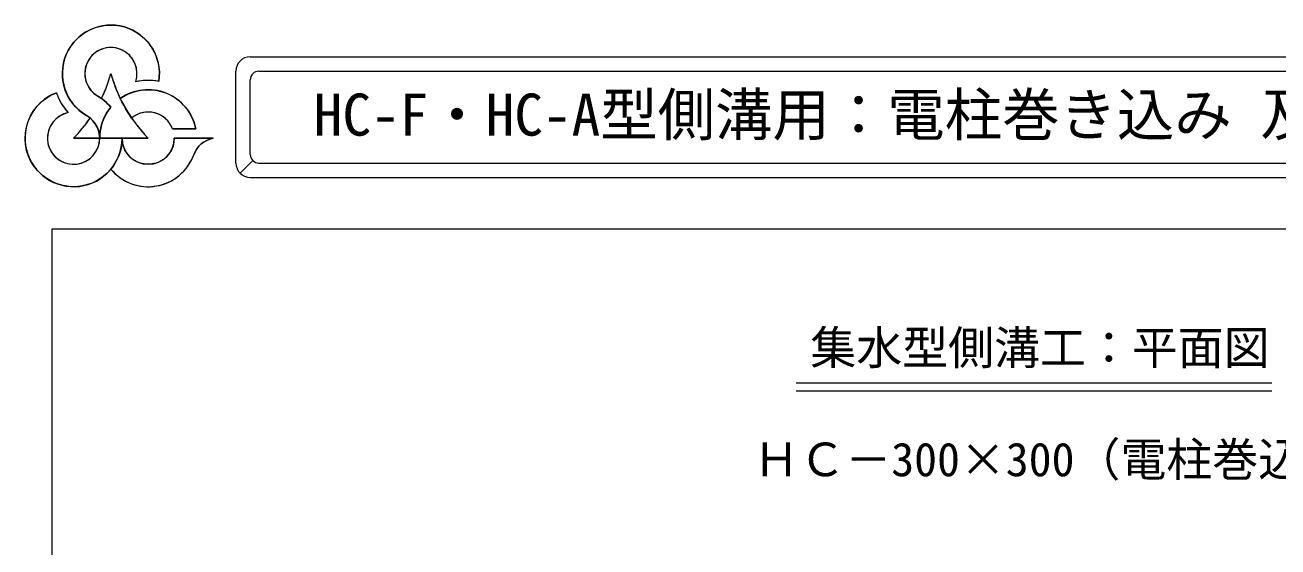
# Model space of a CAD drawing. Units: millimetres on the paper, scale 1:20. Extents: x 28 to 202, y 46 to 318.
# Drawn here: x 28 to 137.1, y 272.8 to 318.3 of the extents above; entities that cross this region are included whole.
import ezdxf
from ezdxf.enums import TextEntityAlignment as Align

# ---------------------------------------------------------------- set-up
doc = ezdxf.new("R2010")
doc.units = ezdxf.units.MM
doc.layers.add('1', color=4, linetype='Continuous', lineweight=18)
doc.styles.add('ＭＳ ゴシック-5.0-0.0', font='')
doc.styles.get('ＭＳ ゴシック-5.0-0.0').set_extended_font_data('ＭＳ ゴシック-5.0-0.0')

msp = doc.modelspace()

# ---------------------------------------------------------------- linework, layer by layer
at = {"layer": '1', "color": 150}
for p, q in [((33.132, 317.542), (33.482, 317.752)), ((33.482, 317.752), (33.851, 317.927)), ((33.851, 317.927), (34.235, 318.066)), ((34.235, 318.066), (34.63, 318.167)), ((34.63, 318.167), (35.034, 318.229)), ((35.034, 318.229), (35.441, 318.252)), ((35.441, 318.252), (35.849, 318.236)), ((35.849, 318.236), (36.254, 318.18)), ((36.254, 318.18), (36.651, 318.086)), ((36.651, 318.086), (37.037, 317.953)), ((37.037, 317.953), (37.409, 317.784)), ((37.409, 317.784), (37.762, 317.58)), ((37.762, 317.58), (38.094, 317.343)), ((31.98, 316.399), (32.225, 316.725)), ((32.225, 316.725), (32.5, 317.026)), ((32.5, 317.026), (32.804, 317.299)), ((32.804, 317.299), (33.132, 317.542)), ((38.094, 317.343), (38.402, 317.075)), ((38.402, 317.075), (38.683, 316.778)), ((38.683, 316.778), (38.933, 316.456)), ((31.447, 315.3), (31.589, 315.683)), ((31.589, 315.683), (31.767, 316.05)), ((31.767, 316.05), (31.98, 316.399)), ((33.82, 315.587), (33.567, 315.265)), ((34.126, 315.859), (33.82, 315.587)), ((34.477, 316.071), (34.126, 315.859)), ((34.859, 316.217), (34.477, 316.071)), ((35.262, 316.292), (34.859, 316.217)), ((35.671, 316.294), (35.262, 316.292)), ((36.075, 316.222), (35.671, 316.294)), ((36.458, 316.079), (36.075, 316.222)), ((36.81, 315.87), (36.458, 316.079)), ((37.119, 315.601), (36.81, 315.87)), ((37.375, 315.281), (37.119, 315.601)), ((38.933, 316.456), (39.151, 316.111)), ((39.151, 316.111), (39.335, 315.747)), ((39.335, 315.747), (39.483, 315.366)), ((31.252, 314.095), (31.278, 314.502)), ((31.278, 314.502), (31.343, 314.905)), ((31.343, 314.905), (31.447, 315.3)), ((33.253, 314.512), (33.202, 314.105)), ((33.376, 314.902), (33.253, 314.512)), ((33.567, 315.265), (33.376, 314.902)), ((37.569, 314.92), (37.375, 315.281)), ((37.695, 314.53), (37.569, 314.92)), ((37.749, 314.124), (37.695, 314.53)), ((39.483, 315.366), (39.594, 314.973)), ((39.594, 314.973), (39.666, 314.571)), ((39.666, 314.571), (39.699, 314.164)), ((31.265, 313.687), (31.252, 314.095)), ((31.317, 313.282), (31.265, 313.687)), ((31.409, 312.884), (31.317, 313.282)), ((33.202, 314.105), (33.225, 313.696)), ((33.225, 313.696), (33.321, 313.298)), ((33.321, 313.298), (33.487, 312.924)), ((37.637, 313.316), (37.73, 313.715)), ((37.969, 313.378), (37.637, 313.316)), ((37.73, 313.715), (37.749, 314.124)), ((38.303, 313.418), (37.969, 313.378)), ((38.64, 313.435), (38.303, 313.418)), ((38.977, 313.429), (38.64, 313.435)), ((39.313, 313.401), (38.977, 313.429)), ((39.647, 313.351), (39.313, 313.401)), ((39.692, 313.756), (39.647, 313.351)), ((39.699, 314.164), (39.692, 313.756)), ((29.818, 311.869), (30.258, 312.136)), ((30.258, 312.136), (30.727, 312.348)), ((30.727, 312.348), (30.85, 312.034)), ((31.538, 312.497), (31.409, 312.884)), ((31.704, 312.124), (31.538, 312.497)), ((31.905, 311.769), (31.704, 312.124)), ((33.487, 312.924), (33.717, 312.585)), ((33.717, 312.585), (34.004, 312.293)), ((34.004, 312.293), (34.339, 312.057)), ((28.736, 310.779), (29.051, 311.185)), ((29.051, 311.185), (29.414, 311.551)), ((29.414, 311.551), (29.818, 311.869)), ((30.85, 312.034), (30.993, 311.729)), ((30.993, 311.729), (31.157, 311.434)), ((31.157, 311.434), (31.34, 311.151)), ((31.34, 311.151), (31.542, 310.881)), ((32.14, 311.435), (31.905, 311.769)), ((32.406, 311.125), (32.14, 311.435)), ((32.7, 310.842), (32.406, 311.125)), ((34.339, 312.057), (34.657, 311.854)), ((34.657, 311.854), (34.88, 311.685)), ((34.88, 311.685), (35.092, 311.503)), ((35.092, 311.503), (35.291, 311.307)), ((35.291, 311.307), (35.476, 311.098)), ((35.476, 311.098), (35.297, 310.866)), ((28.264, 309.866), (28.472, 310.337)), ((28.472, 310.337), (28.736, 310.779)), ((30.681, 310.068), (30.407, 309.764)), ((31.005, 310.318), (30.681, 310.068)), ((31.369, 310.505), (31.005, 310.318)), ((31.761, 310.625), (31.369, 310.505)), ((31.542, 310.881), (31.761, 310.625)), ((33.02, 310.589), (32.7, 310.842)), ((33.364, 310.368), (33.02, 310.589)), ((33.672, 310.154), (33.364, 310.368)), ((33.914, 309.924), (33.672, 310.154)), ((34.861, 310.105), (34.752, 309.833)), ((34.989, 310.369), (34.861, 310.105)), ((35.134, 310.623), (34.989, 310.369)), ((35.297, 310.866), (35.134, 310.623)), ((28.001, 308.352), (28.027, 308.866)), ((28.027, 308.866), (28.115, 309.373)), ((28.115, 309.373), (28.264, 309.866)), ((30.042, 309.034), (29.963, 308.632)), ((30.191, 309.415), (30.042, 309.034)), ((30.407, 309.764), (30.191, 309.415)), ((34.119, 309.66), (33.914, 309.924)), ((34.283, 309.369), (34.119, 309.66)), ((34.403, 309.057), (34.283, 309.369)), ((34.477, 308.731), (34.403, 309.057)), ((34.542, 308.982), (34.511, 308.691)), ((34.592, 309.27), (34.542, 308.982)), ((34.662, 309.554), (34.592, 309.27)), ((34.752, 309.833), (34.662, 309.554)), ((40.851, 309.21), (42.872, 309.21)), ((28.038, 307.839), (28.001, 308.352)), ((28.137, 307.334), (28.038, 307.839)), ((29.963, 308.632), (29.958, 308.223)), ((29.958, 308.223), (30.026, 307.819)), ((30.026, 307.819), (30.166, 307.434)), ((34.355, 307.595), (34.464, 307.99)), ((34.464, 307.99), (34.501, 308.398)), ((34.501, 308.398), (34.477, 308.731)), ((34.511, 308.691), (34.501, 308.398)), ((34.501, 308.398), (36.451, 308.398)), ((36.435, 308.032), (36.388, 307.669)), ((36.451, 308.398), (36.435, 308.032)), ((41.001, 308.398), (44.381, 308.398)), ((28.297, 306.845), (28.137, 307.334)), ((28.515, 306.379), (28.297, 306.845)), ((30.166, 307.434), (30.372, 307.08)), ((30.372, 307.08), (30.638, 306.769)), ((30.638, 306.769), (30.956, 306.511)), ((33.638, 306.614), (33.935, 306.896)), ((33.935, 306.896), (34.176, 307.227)), ((34.176, 307.227), (34.355, 307.595)), ((36.2, 306.963), (36.061, 306.624)), ((36.309, 307.312), (36.2, 306.963)), ((36.388, 307.669), (36.309, 307.312)), ((28.788, 305.942), (28.515, 306.379)), ((29.112, 305.543), (28.788, 305.942)), ((30.956, 306.511), (31.315, 306.313)), ((31.315, 306.313), (31.703, 306.184)), ((31.703, 306.184), (32.109, 306.126)), ((32.109, 306.126), (32.518, 306.142)), ((32.518, 306.142), (32.918, 306.231)), ((32.918, 306.231), (33.295, 306.39)), ((33.295, 306.39), (33.638, 306.614)), ((35.476, 305.698), (35.124, 305.323)), ((35.698, 305.99), (35.476, 305.698)), ((35.893, 306.299), (35.698, 305.99)), ((36.061, 306.624), (35.893, 306.299)), ((29.482, 305.185), (29.112, 305.543)), ((29.893, 304.875), (29.482, 305.185)), ((30.339, 304.618), (29.893, 304.875)), ((30.812, 304.416), (30.339, 304.618)), ((33.833, 304.49), (33.346, 304.324)), ((34.296, 304.715), (33.833, 304.49)), ((34.728, 304.994), (34.296, 304.715)), ((35.124, 305.323), (34.728, 304.994)), ((31.307, 304.274), (30.812, 304.416)), ((31.815, 304.193), (31.307, 304.274)), ((32.329, 304.174), (31.815, 304.193)), ((32.842, 304.218), (32.329, 304.174)), ((33.346, 304.324), (32.842, 304.218))]:
    msp.add_line(p, q, dxfattribs=at)
at = {"layer": '1'}
for p, q in [((47.614, 315.485), (179.813, 315.485)), ((46.364, 306.235), (46.364, 314.235)), ((47.614, 306.985), (47.614, 313.485)), ((48.364, 314.235), (179.063, 314.235)), ((47.834, 306.455), (46.73, 305.351)), ((48.364, 306.235), (179.063, 306.235)), ((47.614, 304.985), (179.813, 304.985)), ((30.364, 300.502), (201.864, 300.502)), ((30.364, 46.235), (30.364, 300.502)), ((95.169, 287.105), (136.607, 287.105)), ((95.169, 286.405), (136.607, 286.405))]:
    msp.add_line(p, q, dxfattribs=at)
at = {"layer": '1', "color": 1}
for p, q in [((35.115, 312.922), (35.246, 313.287)), ((35.246, 313.287), (35.367, 313.655)), ((35.367, 313.655), (35.476, 314.027)), ((35.476, 314.027), (35.585, 313.655)), ((35.585, 313.655), (35.706, 313.287)), ((35.706, 313.287), (35.837, 312.922)), ((34.657, 311.854), (34.82, 312.205)), ((34.82, 312.205), (34.973, 312.561)), ((34.973, 312.561), (35.115, 312.922)), ((35.837, 312.922), (35.979, 312.561)), ((35.979, 312.561), (36.132, 312.205)), ((36.132, 312.205), (36.295, 311.854)), ((34.88, 311.685), (34.657, 311.854)), ((35.092, 311.503), (34.88, 311.685)), ((35.291, 311.307), (35.092, 311.503)), ((35.476, 311.098), (35.291, 311.307)), ((35.297, 310.866), (35.476, 311.098)), ((36.295, 311.854), (36.441, 311.56)), ((36.441, 311.56), (36.595, 311.271)), ((36.595, 311.271), (36.756, 310.985)), ((33.453, 309.845), (33.672, 310.154)), ((33.672, 310.154), (33.914, 309.924)), ((34.752, 309.833), (34.861, 310.105)), ((34.861, 310.105), (34.989, 310.369)), ((34.989, 310.369), (35.134, 310.623)), ((35.134, 310.623), (35.297, 310.866)), ((36.756, 310.985), (36.924, 310.704)), ((36.924, 310.704), (37.098, 310.427)), ((37.098, 310.427), (37.28, 310.154)), ((37.28, 310.154), (37.5, 309.845)), ((32.488, 308.673), (32.742, 308.955)), ((32.742, 308.955), (32.987, 309.245)), ((32.987, 309.245), (33.224, 309.541)), ((33.224, 309.541), (33.453, 309.845)), ((33.914, 309.924), (34.119, 309.66)), ((34.119, 309.66), (34.283, 309.369)), ((34.283, 309.369), (34.403, 309.057)), ((34.403, 309.057), (34.477, 308.731)), ((34.511, 308.691), (34.542, 308.982)), ((34.542, 308.982), (34.592, 309.27)), ((34.592, 309.27), (34.662, 309.554)), ((34.662, 309.554), (34.752, 309.833)), ((37.5, 309.845), (37.728, 309.541)), ((37.728, 309.541), (37.965, 309.245)), ((37.965, 309.245), (38.21, 308.955)), ((38.21, 308.955), (38.464, 308.673)), ((32.226, 308.398), (32.488, 308.673)), ((32.226, 308.398), (38.726, 308.398)), ((38.726, 308.398), (32.226, 308.398)), ((34.477, 308.731), (34.501, 308.398)), ((34.501, 308.398), (34.511, 308.691)), ((38.464, 308.673), (38.726, 308.398))]:
    msp.add_line(p, q, dxfattribs=at)
at = {"layer": '1', "color": 7}
for p, q in [((36.578, 312.036), (36.874, 312.195)), ((36.874, 312.195), (37.182, 312.331)), ((37.182, 312.331), (37.499, 312.441)), ((37.499, 312.441), (37.825, 312.526)), ((37.825, 312.526), (38.156, 312.584)), ((38.156, 312.584), (38.491, 312.616)), ((38.491, 312.616), (38.827, 312.622)), ((38.827, 312.622), (39.162, 312.6)), ((39.162, 312.6), (39.495, 312.552)), ((39.495, 312.552), (39.823, 312.478)), ((39.823, 312.478), (40.144, 312.378)), ((40.144, 312.378), (40.456, 312.252)), ((40.456, 312.252), (40.757, 312.103)), ((36.295, 311.854), (36.578, 312.036)), ((36.441, 311.56), (36.295, 311.854)), ((36.595, 311.271), (36.441, 311.56)), ((36.756, 310.985), (36.595, 311.271)), ((40.757, 312.103), (41.046, 311.929)), ((41.046, 311.929), (41.319, 311.734)), ((41.319, 311.734), (41.576, 311.517)), ((41.576, 311.517), (41.815, 311.28)), ((41.815, 311.28), (42.035, 311.026)), ((42.035, 311.026), (42.233, 310.754)), ((36.924, 310.704), (36.756, 310.985)), ((37.098, 310.427), (36.924, 310.704)), ((37.28, 310.154), (37.098, 310.427)), ((37.513, 310.323), (37.28, 310.154)), ((37.765, 310.46), (37.513, 310.323)), ((38.033, 310.565), (37.765, 310.46)), ((38.311, 310.635), (38.033, 310.565)), ((38.596, 310.669), (38.311, 310.635)), ((38.883, 310.668), (38.596, 310.669)), ((39.168, 310.63), (38.883, 310.668)), ((39.445, 310.556), (39.168, 310.63)), ((39.711, 310.449), (39.445, 310.556)), ((39.962, 310.308), (39.711, 310.449)), ((40.192, 310.137), (39.962, 310.308)), ((40.4, 309.939), (40.192, 310.137)), ((40.581, 309.716), (40.4, 309.939)), ((42.233, 310.754), (42.409, 310.468)), ((42.409, 310.468), (42.562, 310.168)), ((42.562, 310.168), (42.691, 309.858)), ((40.732, 309.472), (40.581, 309.716)), ((40.851, 309.21), (40.732, 309.472)), ((42.872, 309.21), (40.851, 309.21)), ((42.691, 309.858), (42.794, 309.538)), ((42.794, 309.538), (42.872, 309.21)), ((36.435, 308.032), (36.388, 307.669)), ((36.451, 308.398), (36.435, 308.032)), ((36.479, 308.042), (36.451, 308.398)), ((36.562, 307.695), (36.479, 308.042)), ((40.973, 308.042), (40.89, 307.695)), ((41.001, 308.398), (40.973, 308.042)), ((44.381, 308.398), (41.001, 308.398)), ((43.141, 307.69), (43.349, 307.893)), ((43.349, 307.893), (43.58, 308.068)), ((43.58, 308.068), (43.832, 308.212)), ((43.832, 308.212), (44.1, 308.322)), ((44.1, 308.322), (44.381, 308.398)), ((36.2, 306.963), (36.061, 306.624)), ((36.309, 307.312), (36.2, 306.963)), ((36.388, 307.669), (36.309, 307.312)), ((36.699, 307.365), (36.562, 307.695)), ((36.886, 307.061), (36.699, 307.365)), ((37.117, 306.789), (36.886, 307.061)), ((37.389, 306.557), (37.117, 306.789)), ((40.335, 306.789), (40.063, 306.557)), ((40.567, 307.061), (40.335, 306.789)), ((40.753, 307.365), (40.567, 307.061)), ((40.89, 307.695), (40.753, 307.365)), ((42.521, 306.541), (42.695, 306.949)), ((42.695, 306.949), (42.811, 307.214)), ((42.811, 307.214), (42.961, 307.463)), ((42.961, 307.463), (43.141, 307.69)), ((35.698, 305.99), (35.476, 305.698)), ((35.476, 305.698), (35.777, 305.373)), ((35.893, 306.299), (35.698, 305.99)), ((36.061, 306.624), (35.893, 306.299)), ((37.693, 306.371), (37.389, 306.557)), ((38.023, 306.234), (37.693, 306.371)), ((38.37, 306.151), (38.023, 306.234)), ((38.726, 306.123), (38.37, 306.151)), ((39.082, 306.151), (38.726, 306.123)), ((39.429, 306.234), (39.082, 306.151)), ((39.759, 306.371), (39.429, 306.234)), ((40.063, 306.557), (39.759, 306.371)), ((41.76, 305.457), (42.051, 305.791)), ((42.051, 305.791), (42.306, 306.154)), ((42.306, 306.154), (42.521, 306.541)), ((35.777, 305.373), (36.11, 305.081)), ((36.11, 305.081), (36.471, 304.825)), ((36.471, 304.825), (36.858, 304.608)), ((36.858, 304.608), (37.265, 304.434)), ((39.879, 304.333), (40.298, 304.476)), ((40.298, 304.476), (40.7, 304.663)), ((40.7, 304.663), (41.081, 304.89)), ((41.081, 304.89), (41.435, 305.156)), ((41.435, 305.156), (41.76, 305.457)), ((37.265, 304.434), (37.688, 304.302)), ((37.688, 304.302), (38.123, 304.216)), ((38.123, 304.216), (38.564, 304.176)), ((38.564, 304.176), (39.007, 304.182)), ((39.007, 304.182), (39.447, 304.235)), ((39.447, 304.235), (39.879, 304.333))]:
    msp.add_line(p, q, dxfattribs=at)
at = {"layer": '1', "color": 6}
msp.add_line((32.226, 308.398), (38.726, 308.398), dxfattribs=at)
at = {"layer": '1', "color": 150}
for centre, radius, start, end in [((35.476, 314.027), 4.225, 350.78653, 240), ((35.476, 314.027), 2.275, 341.79487, 240), ((38.726, 308.398), 5.037, 79.47131, 102.48326), ((32.226, 308.398), 4.225, 110.78653, 0), ((35.476, 314.027), 5.037, 199.47131, 222.48326), ((38.726, 308.398), 4.225, 11.08749, 125.12548), ((32.226, 308.398), 4.225, 39.71514, 60), ((38.726, 308.398), 4.225, 140.28486, 180), ((32.226, 308.398), 2.275, 101.79487, 60), ((38.726, 308.398), 2.275, 20.92483, 129.45771), ((38.726, 308.398), 2.275, 180, 0), ((44.832, 306.168), 2.275, 101.43711, 159.93719), ((38.726, 308.398), 4.225, 219.71514, 339.93719)]:
    msp.add_arc(centre, radius, start, end, dxfattribs=at)
at = {"layer": '1'}
for centre, radius, start, end in [((47.614, 314.235), 1.25, 90, 180), ((48.364, 313.485), 0.75, 90, 180), ((48.364, 306.985), 0.75, 180, 270), ((47.614, 306.235), 1.25, 180, 270)]:
    msp.add_arc(centre, radius, start, end, dxfattribs=at)
at = {"layer": '1', "color": 1}
for centre, start, end in [((22.95, 317.506), 334.22656, 344.47751), ((48.002, 317.506), 195.52249, 224.47751), ((22.95, 317.506), 315.52249, 325.56209)]:
    msp.add_arc(centre, 13, start, end, dxfattribs=at)

# ---------------------------------------------------------------- texts
at = {"layer": '1', "color": 7, "style": 'ＭＳ ゴシック-5.0-0.0'}
for s, height, p in [('HC-F・HC-A型側溝用：電柱巻き込み 及び 調整用蓋版', 3.666, (53.15, 307.521)), ('集水型側溝工：平面図', 2.933, (96.4, 287.808)), ('ＨＣ－300×300（電柱巻込部）', 2.933, (91.446, 278.076))]:
    msp.add_text(s, height=height, dxfattribs=at).set_placement(p, align=Align.BOTTOM_LEFT)

doc.saveas('drawing.dxf')
